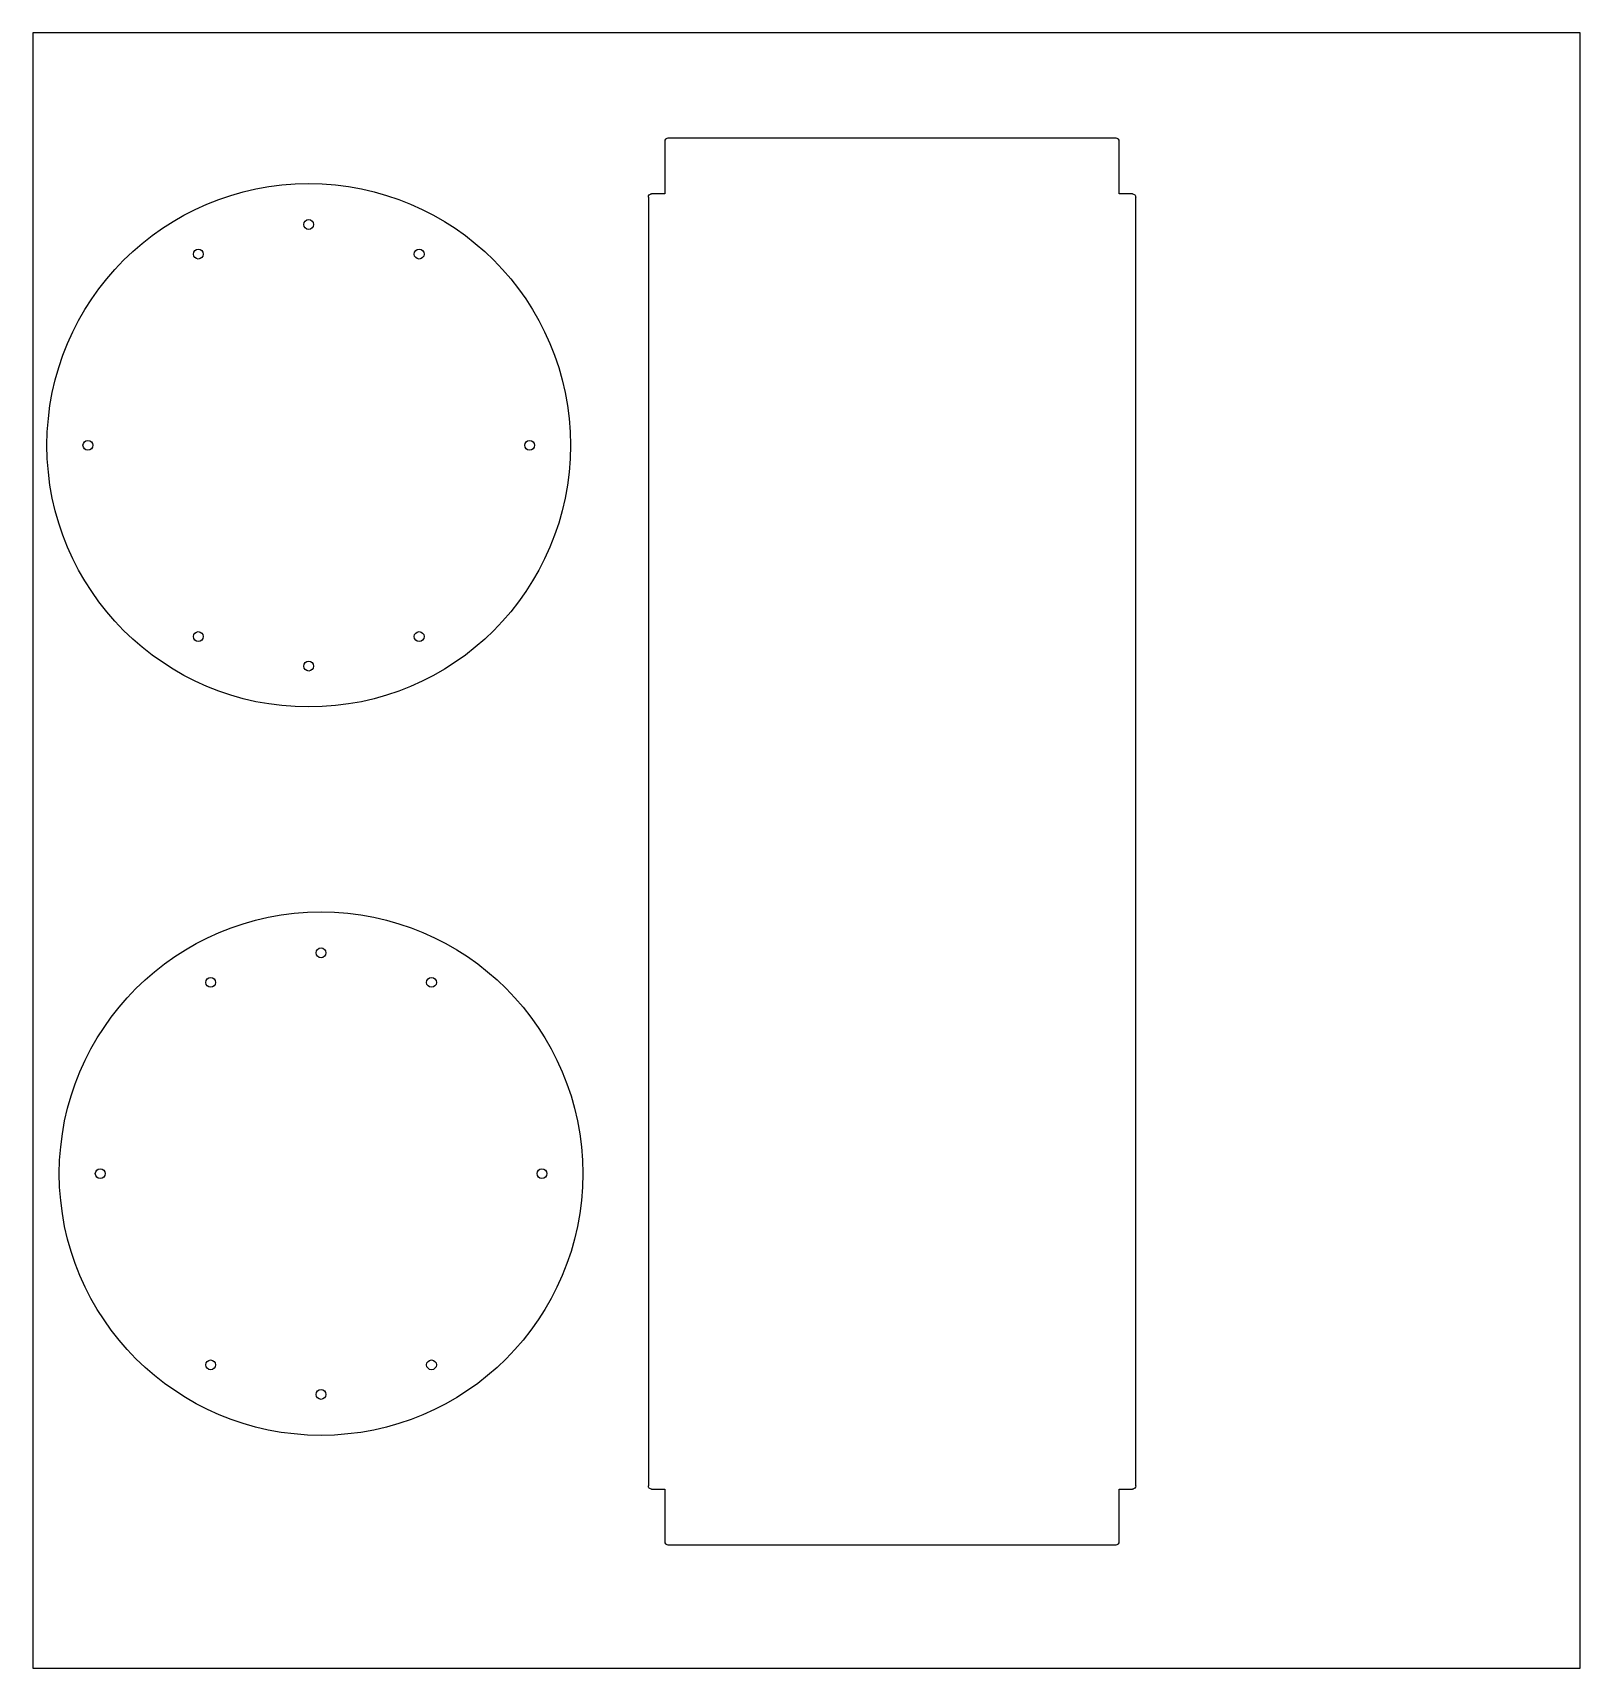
# Model space of a CAD drawing. Header units: millimetres. Extents: x 27 to 500, y -250 to 250.
import ezdxf

# ---------------------------------------------------------------- set-up
doc = ezdxf.new("R2010")
doc.units = ezdxf.units.MM

msp = doc.modelspace()

# ---------------------------------------------------------------- linework, layer by layer
at = {"color": 7, "linetype": 'Continuous', "lineweight": 25}
for p, q in [((27, 250), (27, -250)), ((500, 250), (27, 250)), ((500, -250), (500, 250)), ((220.16, 216.75), (220.16, 200.75)), ((358.11, 217.75), (221.16, 217.75)), ((359.11, 200.75), (359.11, 216.75)), ((220.16, 200.75), (216.16, 200.75)), ((363.11, 200.75), (359.11, 200.75)), ((215.16, 199.75), (215.16, -194.25)), ((364.11, -194.25), (364.11, 199.75)), ((216.16, -195.25), (220.16, -195.25)), ((220.16, -195.25), (220.16, -211.25)), ((359.11, -211.25), (359.11, -195.25)), ((359.11, -195.25), (363.11, -195.25)), ((221.16, -212.25), (358.11, -212.25)), ((27, -250), (500, -250))]:
    msp.add_line(p, q, dxfattribs=at)
for centre, radius in [((111.36, 123.87), 80), ((111.36, 191.37), 1.5), ((77.61, 182.32), 1.5), ((145.11, 182.32), 1.5), ((43.86, 123.87), 1.5), ((178.86, 123.87), 1.5), ((77.61, 65.41), 1.5), ((145.11, 65.41), 1.5), ((111.36, 56.37), 1.5), ((115.13, -98.79), 80), ((115.13, -31.29), 1.5), ((81.38, -40.33), 1.5), ((148.88, -40.33), 1.5), ((47.63, -98.79), 1.5), ((182.63, -98.79), 1.5), ((81.38, -157.24), 1.5), ((148.88, -157.24), 1.5), ((115.13, -166.29), 1.5)]:
    msp.add_circle(centre, radius, dxfattribs=at)
for centre, start, end in [((221.16, 216.75), 90, 180), ((358.11, 216.75), 360, 90), ((221.16, -211.25), 180, 270), ((358.11, -211.25), 270, 0)]:
    msp.add_arc(centre, 1, start, end, dxfattribs=at)
for points in [[(215.16, 199.75), (215.16, 200.02), (215.27, 200.28), (215.55, 200.55), (215.66, 200.63), (215.9, 200.73), (216.03, 200.75), (216.16, 200.75)], [(363.11, 200.75), (363.37, 200.75), (363.63, 200.64), (363.91, 200.37), (363.98, 200.26), (364.08, 200.01), (364.11, 199.88), (364.11, 199.75)], [(216.16, -195.25), (215.9, -195.25), (215.64, -195.14), (215.36, -194.86), (215.29, -194.75), (215.19, -194.51), (215.16, -194.38), (215.16, -194.25)], [(364.11, -194.25), (364.11, -194.51), (364, -194.77), (363.72, -195.05), (363.61, -195.12), (363.37, -195.22), (363.24, -195.25), (363.11, -195.25)]]:
    msp.add_open_spline(points, degree=3, knots=[0, 0, 0, 0, 0.5, 0.5, 0.75, 0.75, 1, 1, 1, 1], dxfattribs=at)

doc.saveas('drawing.dxf')
